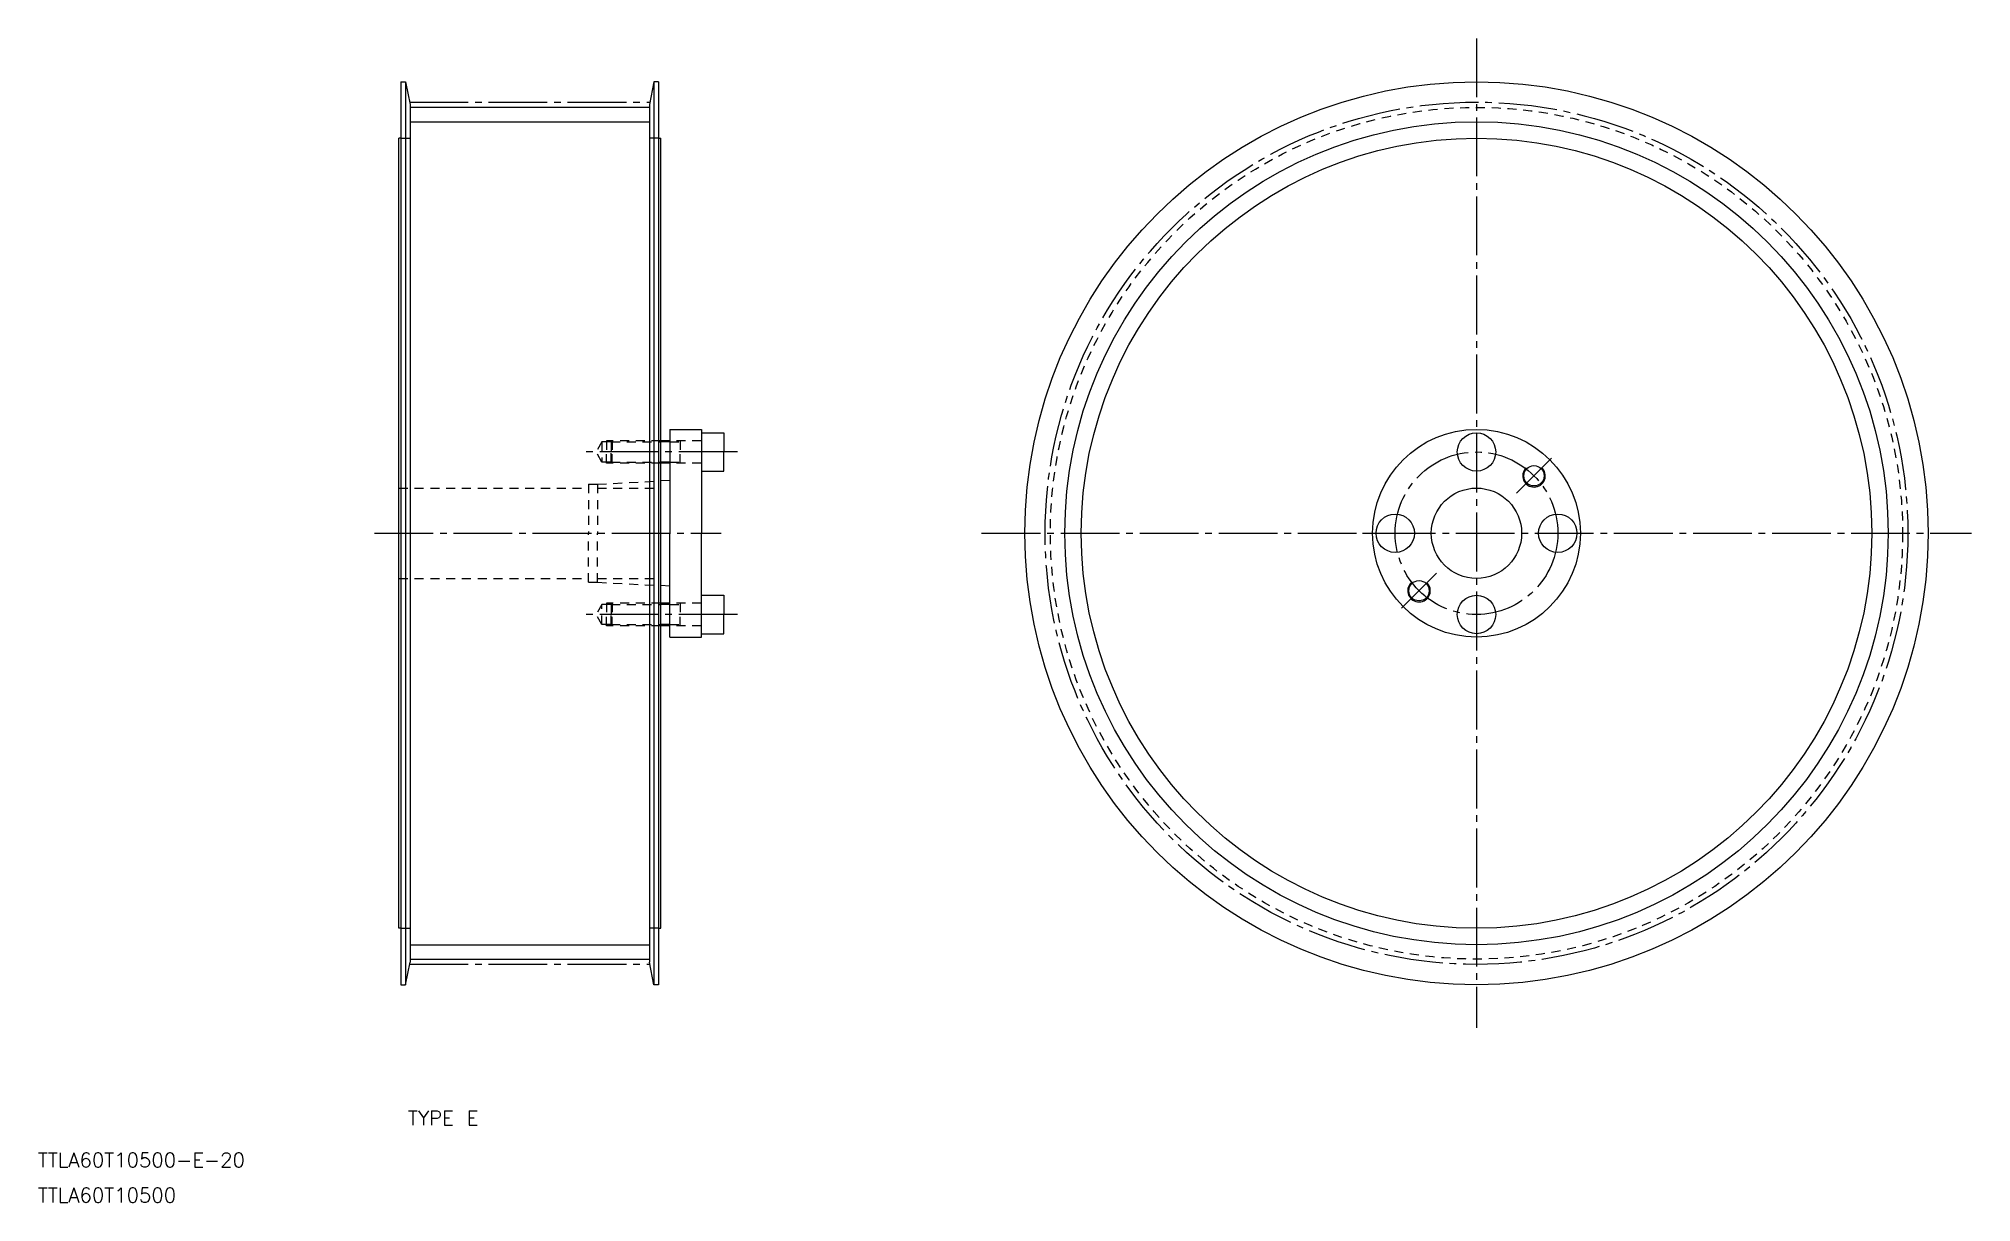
# Model space of a CAD drawing. Extents: x 57 to 484, y 145 to 403.
import ezdxf

# ---------------------------------------------------------------- set-up
doc = ezdxf.new("R2010")
doc.units = 0
doc.linetypes.add('CENTER', pattern=[17.5, 13, -1.5, 1.5, -1.5])
doc.linetypes.add('DASHED', pattern=[3.5, 2, -1.5])
doc.layers.get('0').update_dxf_attribs({"linetype": 'CONTINUOUS'})
doc.layers.add('CENTER', color=1, linetype='CENTER')
doc.styles.get("Standard").update_dxf_attribs({"font": 'txt.shx', "bigfont": '@extfont2.shx'})

msp = doc.modelspace()

# ---------------------------------------------------------------- linework, layer by layer
at = {"color": 7, "linetype": 'CONTINUOUS'}
for p, q in [((136.74, 393.1), (136.74, 193.1)), ((136.74, 393.1), (137.74, 393.1)), ((137.74, 393.1), (138.74, 388.1)), ((137.74, 393.1), (137.74, 193.1)), ((192.74, 393.1), (191.74, 388.1)), ((193.74, 393.1), (192.74, 393.1)), ((192.74, 393.1), (192.74, 193.1)), ((193.74, 393.1), (193.74, 193.1)), ((138.74, 388.1), (138.74, 198.1)), ((138.74, 387.45), (191.74, 387.45)), ((191.74, 388.1), (191.74, 198.1)), ((136.24, 205.6), (136.24, 380.6)), ((136.74, 380.6), (136.24, 380.6)), ((193.74, 380.6), (194.24, 380.6)), ((194.24, 205.6), (194.24, 380.6)), ((136.74, 205.6), (136.24, 205.6)), ((193.74, 205.6), (194.24, 205.6)), ((137.74, 193.1), (138.74, 198.1)), ((138.74, 198.76), (191.74, 198.76)), ((192.74, 193.1), (191.74, 198.1)), ((136.74, 193.1), (137.74, 193.1)), ((193.74, 193.1), (192.74, 193.1))]:
    msp.add_line(p, q, dxfattribs=at)
at = {"color": 3, "linetype": 'CONTINUOUS'}
for p, q in [((138.74, 384.25), (191.74, 384.25)), ((138.74, 201.96), (191.74, 201.96))]:
    msp.add_line(p, q, dxfattribs=at)
at = {"color": 3, "linetype": 'DASHED'}
for p, q in [((136.74, 380.6), (138.74, 380.6)), ((193.74, 380.6), (191.74, 380.6)), ((181.24, 313.35), (179.94, 311.1)), ((181.24, 313.35), (181.24, 308.85)), ((183.24, 313.35), (181.24, 313.35)), ((182.24, 313.6), (182.24, 311.1)), ((183.49, 313.6), (182.24, 313.6)), ((183.49, 313.6), (183.24, 313.35)), ((183.24, 313.35), (194.24, 313.35)), ((183.24, 313.35), (183.24, 311.1)), ((194.24, 313.6), (183.49, 313.6)), ((183.49, 313.6), (183.49, 311.1)), ((203.24, 313.6), (196.24, 313.6)), ((196.24, 313.35), (198.58, 313.35)), ((198.58, 313.6), (198.58, 311.1)), ((181.24, 308.85), (179.94, 311.1)), ((183.24, 308.85), (181.24, 308.85)), ((182.24, 308.6), (182.24, 311.1)), ((183.49, 308.6), (182.24, 308.6)), ((183.24, 308.85), (183.24, 311.1)), ((183.24, 308.85), (194.24, 308.85)), ((183.49, 308.6), (183.24, 308.85)), ((183.49, 308.6), (183.49, 311.1)), ((194.24, 308.6), (183.49, 308.6)), ((196.24, 308.85), (198.58, 308.85)), ((203.24, 308.6), (196.24, 308.6)), ((198.58, 308.6), (198.58, 311.1)), ((178.24, 303.95), (178.24, 293.1)), ((178.24, 303.95), (180.24, 303.95)), ((180.24, 303.95), (194.24, 304.69)), ((180.24, 303.95), (180.24, 293.1)), ((136.24, 303.1), (178.24, 303.1)), ((180.24, 303.1), (194.24, 303.1)), ((178.24, 282.25), (178.24, 293.1)), ((180.24, 282.25), (180.24, 293.1)), ((136.24, 283.1), (178.24, 283.1)), ((180.24, 283.1), (194.24, 283.1)), ((178.24, 282.25), (180.24, 282.25)), ((180.24, 282.25), (194.24, 281.51)), ((181.24, 277.35), (179.94, 275.1)), ((181.24, 272.85), (179.94, 275.1)), ((181.24, 272.85), (181.24, 277.35)), ((183.24, 277.35), (181.24, 277.35)), ((182.24, 277.6), (182.24, 275.1)), ((183.49, 277.6), (182.24, 277.6)), ((182.24, 272.6), (182.24, 275.1)), ((183.49, 277.6), (183.24, 277.35)), ((183.24, 277.35), (194.24, 277.35)), ((183.24, 277.35), (183.24, 275.1)), ((183.24, 272.85), (183.24, 275.1)), ((194.24, 277.6), (183.49, 277.6)), ((183.49, 277.6), (183.49, 275.1)), ((183.49, 272.6), (183.49, 275.1)), ((203.24, 277.6), (196.24, 277.6)), ((196.24, 277.35), (198.58, 277.35)), ((198.58, 277.6), (198.58, 275.1)), ((198.58, 272.6), (198.58, 275.1)), ((183.24, 272.85), (181.24, 272.85)), ((183.49, 272.6), (182.24, 272.6)), ((183.24, 272.85), (194.24, 272.85)), ((183.49, 272.6), (183.24, 272.85)), ((194.24, 272.6), (183.49, 272.6)), ((196.24, 272.85), (198.58, 272.85)), ((203.24, 272.6), (196.24, 272.6)), ((136.74, 205.6), (138.74, 205.6)), ((193.74, 205.6), (191.74, 205.6))]:
    msp.add_line(p, q, dxfattribs=at)
for p, q in [((196.24, 313.6), (194.24, 313.6)), ((196.24, 316.1), (203.24, 316.1)), ((196.24, 316.1), (196.24, 313.6)), ((196.24, 313.6), (196.24, 308.6)), ((203.24, 316.1), (203.24, 315.35)), ((203.24, 315.35), (203.24, 306.85)), ((203.24, 315.35), (208.24, 315.35)), ((208.24, 315.35), (208.24, 311.1)), ((196.24, 308.6), (194.24, 308.6)), ((196.24, 308.6), (196.24, 304.8)), ((208.24, 306.85), (208.24, 311.1)), ((196.24, 304.8), (194.24, 304.69)), ((196.24, 304.8), (196.24, 293.1)), ((203.24, 306.85), (203.24, 293.1)), ((203.24, 306.85), (208.24, 306.85)), ((196.24, 281.4), (196.24, 293.1)), ((203.24, 279.35), (203.24, 293.1)), ((196.24, 281.4), (194.24, 281.51)), ((196.24, 277.6), (196.24, 281.4)), ((203.24, 270.85), (203.24, 279.35)), ((203.24, 279.35), (208.24, 279.35)), ((208.24, 279.35), (208.24, 275.1)), ((196.24, 277.6), (194.24, 277.6)), ((196.24, 272.6), (196.24, 277.6)), ((208.24, 270.85), (208.24, 275.1)), ((196.24, 272.6), (194.24, 272.6)), ((196.24, 270.1), (196.24, 272.6)), ((196.24, 270.1), (203.24, 270.1)), ((203.24, 270.85), (208.24, 270.85)), ((203.24, 270.1), (203.24, 270.85))]:
    msp.add_line(p, q)
at = {"color": 3}
for p, q in [((196.24, 313.35), (194.24, 313.35)), ((196.24, 308.85), (194.24, 308.85)), ((196.24, 277.35), (194.24, 277.35)), ((196.24, 272.85), (194.24, 272.85))]:
    msp.add_line(p, q, dxfattribs=at)
for centre, radius in [((374.86, 293.1), 100), ((374.86, 293.1), 87.5), ((374.86, 293.1), 23), ((374.86, 293.1), 23), ((374.86, 311.1), 4.25), ((387.59, 305.83), 2.25), ((374.86, 293.1), 10), ((356.86, 293.1), 4.25), ((392.86, 293.1), 4.25), ((362.13, 280.37), 2.25), ((374.86, 275.1), 4.25)]:
    msp.add_circle(centre, radius)
at = {"color": 3, "linetype": 'DASHED'}
msp.add_circle((374.86, 293.1), 94.34, dxfattribs=at)
at = {"color": 3, "linetype": 'CONTINUOUS'}
msp.add_circle((374.86, 293.1), 91.15, dxfattribs=at)
at = {"color": 3}
for centre in [(387.59, 305.83), (362.13, 280.37)]:
    msp.add_arc(centre, 2.5, 135, 47, dxfattribs=at)
at = {"layer": 'CENTER'}
for p, q in [((374.86, 402.66), (374.86, 183.54)), ((138.64, 388.6), (191.74, 388.6)), ((130.89, 293.1), (207.61, 293.1)), ((265.3, 293.1), (484.42, 293.1)), ((138.64, 197.61), (191.84, 197.61))]:
    msp.add_line(p, q, dxfattribs=at)
at = {"layer": 'CENTER', "color": 1, "linetype": 'CENTER'}
for p, q in [((211.24, 311.1), (176.94, 311.1)), ((383.7, 301.94), (391.48, 309.72)), ((349.61, 293.1), (364.11, 293.1)), ((358.24, 276.48), (366.02, 284.26)), ((211.24, 275.1), (176.94, 275.1))]:
    msp.add_line(p, q, dxfattribs=at)
at = {"layer": 'CENTER'}
msp.add_circle((374.86, 293.1), 95.5, dxfattribs=at)
at = {"layer": 'CENTER', "color": 1, "linetype": 'CENTER'}
msp.add_circle((374.86, 293.1), 18, dxfattribs=at)

# ---------------------------------------------------------------- texts
at = {"color": 7, "linetype": 'CONTINUOUS'}
for s, p in [('TYPE E', (138.29, 161.95)), ('TTLA60T10500-E-20', (56.38, 152.65)), ('TTLA60T10500', (56.38, 144.88))]:
    msp.add_text(s, height=3.2, dxfattribs=at).set_placement(p)

doc.saveas('drawing.dxf')
